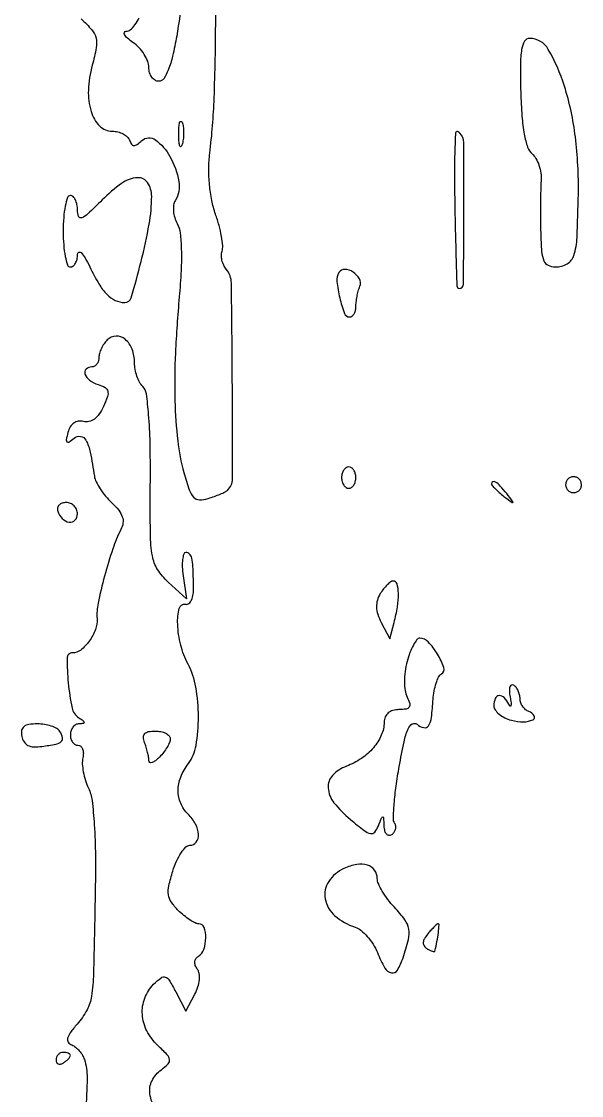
# Model space of a CAD drawing. Extents: x 0 to 5034, y 0 to 2560.
# Drawn here: x 4842.2 to 4920.6, y 1484 to 1634.4 of the extents above; entities that cross this region are included whole.
import ezdxf

# ---------------------------------------------------------------- set-up
doc = ezdxf.new("R2010")
doc.units = 0

msp = doc.modelspace()

# ---------------------------------------------------------------- linework, layer by layer
for points in [[(4850.521368, 1634.742994, -0.028054), (4852.015969, 1633.192464, -0.119929), (4852.596162, 1632.056532, -0.105343), (4852.628071, 1630.704263, -0.019181), (4852.066449, 1628.246772, 0.054623), (4851.525858, 1624.761816, 0.085535), (4851.905854, 1621.759489, 0.120778), (4853.102191, 1619.749795, 0.201009), (4854.891916, 1619, -0.059754), (4855.668425, 1618.906868, -0.060445), (4856.397677, 1618.632812, -0.06653), (4856.97273, 1618.228254, -0.118907), (4857.291667, 1617.75, 0.064282), (4857.581377, 1617.193288, 0.237367), (4857.919654, 1617.010034, 0.167097), (4858.359609, 1617.146499, 0.030794), (4859.022431, 1617.697431, -0.362598), (4860.908342, 1617.80946, -0.107817), (4862.960111, 1615.468305, -0.08186), (4864.20185, 1611.974152, -0.186732), (4863.678797, 1609.270667, 0.109038), (4863.45954, 1608.656906, 0.053606), (4863.443889, 1607.823561, 0.049537), (4863.615978, 1606.91565, 0.051316), (4863.962192, 1606.070645, -0.093063), (4864.379169, 1604.749882, -0.022849), (4864.549508, 1602.468468, -0.019623), (4864.5185, 1599.488697, -0.01037), (4864.258436, 1595.799979, 0.011322), (4863.721559, 1587.972608, 0.018023), (4863.655816, 1581.262491, 0.021198), (4864.042006, 1575.644605, 0.040301), (4864.904246, 1571.199188, 0.014443), (4865.655038, 1568.780873, 0.106163), (4866.27514, 1567.749765, 0.203928), (4867.074089, 1567.3973, 0.077943), (4868.302226, 1567.573416, 0.01153), (4869.180314, 1567.865437, 0.013365), (4870.001279, 1568.184659, 0.01244), (4870.678842, 1568.489237, 0.073657), (4871, 1568.706316, 0.209768), (4871.709691, 1570.313508, 0.00181), (4871.691277, 1584.080343, 0.002094), (4871.566426, 1597.730959, 0.1715), (4870.846405, 1599.685071, -0.06384), (4870.483317, 1600.257547, -0.052164), (4870.245759, 1600.943312, -0.053994), (4870.161611, 1601.633299, -0.086984), (4870.255742, 1602.216378, 0.106376), (4870.345628, 1602.951725, 0.021158), (4870.16946, 1604.27218, 0.021514), (4869.826567, 1605.820364, 0.018576), (4869.337372, 1607.412319, -0.035385), (4868.821672, 1609.316048, -0.024972), (4868.503785, 1611.510385, -0.024534), (4868.40188, 1613.779753, -0.029458), (4868.536588, 1615.912319, 0.021522), (4869.149822, 1623.664069, 0.008011), (4869.367208, 1634.594121, 0.003428), (4869.333773, 1645.770996, 0.134899)], [(4864.704087, 1637.901578, -0.014285), (4863.897345, 1632.331913, -0.013921), (4863.328442, 1629.529069, -0.037003), (4862.72115, 1627.580124, -0.05447), (4862.079816, 1626.362749, -0.249251), (4861.397345, 1626, -0.137887), (4860.864484, 1626.149797, -0.100159), (4860.41047, 1626.570843, -0.085972), (4860.104798, 1627.200604, -0.070205), (4860, 1627.943296, 0.093028), (4859.839075, 1628.80074, 0.048718), (4859.347139, 1629.773031, 0.04614), (4858.627743, 1630.703849, 0.052447), (4857.777494, 1631.443296, -0.024973), (4857.005732, 1632.043437, -0.078392), (4856.582241, 1632.542718, -0.265318), (4856.57364, 1632.84655, -0.276869), (4856.829513, 1633, 0.178872), (4857.392424, 1633.208034, 0.051864), (4858.040129, 1633.89065, 0.044993), (4858.662705, 1634.871426, 0.035076)], [(4860.957769, 1481.946666, -0.099683), (4860.149132, 1484.207091, -0.154117), (4860.443985, 1486.022784, -0.117714), (4861.75, 1487.569688, 0.036493), (4862.713204, 1488.394646, 0.238274), (4862.908646, 1488.980918, 0.15517), (4862.583806, 1489.646695, 0.013979), (4861.25, 1490.968885, -0.086694), (4859.727123, 1492.994015, -0.101391), (4859.087319, 1495.30826, -0.107053), (4859.421915, 1497.589102, -0.107017), (4860.670268, 1499.527411, -0.031078), (4861.702836, 1500.43902, -0.252292), (4862.303998, 1500.540271, -0.177143), (4862.85521, 1500.096294, -0.014867), (4863.766693, 1498.47576), (4865.19285, 1495.753842), (4866.433524, 1498.126921, 0.040043), (4866.877527, 1499.172165, 0.055438), (4867.090549, 1500.167293, 0.066097), (4867.063187, 1501.025214, 0.122557), (4866.788541, 1501.660972, -0.073419), (4866.503325, 1502.176781, -0.112556), (4866.435196, 1502.680783, -0.126062), (4866.592372, 1503.124254, -0.106857), (4866.951442, 1503.469989, 0.176499), (4867.706006, 1504.42669, 0.077078), (4867.974717, 1506.044727, 0.089723), (4867.729546, 1507.488158, 0.315808), (4867, 1508, -0.117041), (4866.492949, 1508.12034, -0.028212), (4865.739632, 1508.554118, -0.027432), (4864.909223, 1509.164315, -0.024214), (4864.113639, 1509.886361, -0.046652), (4863.149297, 1511.049652, -0.11613), (4862.754498, 1512.074521, -0.089505), (4862.8074, 1513.331611, -0.020689), (4863.35833, 1515.386361, -0.029659), (4863.883318, 1516.770036, -0.040447), (4864.525882, 1517.938493, -0.045882), (4865.185892, 1518.762503, -0.20369), (4865.74469, 1519, 0.23488), (4866.63064, 1519.440485, 0.177867), (4866.952023, 1520.494525, 0.109564), (4866.540461, 1521.956793, 0.073327), (4865.5, 1523.357143, -0.09496), (4864.457609, 1524.893803, -0.10316), (4864.09714, 1526.662039, -0.094297), (4864.465875, 1528.553547, -0.066848), (4865.531803, 1530.44113, 0.121407), (4866.61861, 1532.969765, 0.04178), (4866.942236, 1536.967023, 0.041908), (4866.579828, 1541.146546, 0.077773), (4865.493839, 1544.364307, -0.057442), (4864.465458, 1547.04774, -0.052877), (4864.03686, 1549.971508, -0.069877), (4864.258188, 1552.185676, -0.406408), (4865.159091, 1552.75, 0.233459), (4865.609282, 1552.863166, 0.11331), (4865.972623, 1553.351003, 0.071894), (4866.20223, 1554.177528, 0.037244), (4866.259091, 1555.25, 0.004858), (4866.171948, 1558.042061, 0.04599), (4866.013581, 1559.227278, 0.143958), (4865.701244, 1559.784746, 0.19599), (4865.173193, 1560, 0.325669), (4864.883379, 1559.788837, 0.049383), (4864.722755, 1559.045312, 0.039667), (4864.686241, 1557.995889, 0.023609), (4864.800837, 1556.75), (4865.255289, 1553.5), (4862.693687, 1555.86227, -0.066455), (4861.21754, 1557.639403, -0.097423), (4860.491933, 1559.531511, -0.040882), (4860.21684, 1562.571585, -0.003739), (4860.208872, 1570.16944, 0.006718), (4860.172301, 1575.38833, 0.015209), (4859.971545, 1579.332244, 0.014355), (4859.650749, 1582.237249, 0.1631), (4859.14283, 1583.25717, -0.075166), (4858.704538, 1583.851595, -0.038472), (4858.335706, 1584.703951, -0.037136), (4858.084199, 1585.659971, -0.045785), (4858, 1586.577555, 0.089017), (4857.658453, 1588.480797, 0.130497), (4856.682622, 1589.86324, 0.183833), (4855.402166, 1590.306133, 0.190972), (4854.176206, 1589.776206, 0.04793), (4853.726025, 1589.230323, 0.037611), (4853.345511, 1588.563636, 0.038756), (4853.084703, 1587.883107, 0.072251), (4853, 1587.3, -0.075349), (4852.924723, 1586.80331, -0.088951), (4852.70625, 1586.381875, -0.100708), (4852.381357, 1586.100148, -0.129116), (4852, 1586, 0.19208), (4851.215449, 1585.687061, 0.297967), (4851.053146, 1585.001729, 0.149231), (4851.699412, 1584.138991, 0.081246), (4852.890512, 1583.53475, -0.053501), (4853.856909, 1583.109853, -0.20595), (4854.241927, 1582.596436, -0.144385), (4854.204191, 1581.835718, -0.02284), (4853.640512, 1580.432706, -0.046692), (4853.051399, 1579.40621, -0.079534), (4852.362205, 1578.699801, -0.10012), (4851.610886, 1578.346624, -0.122169), (4850.836251, 1578.349168, 0.09822), (4850.11451, 1578.385724, 0.117109), (4849.482718, 1578.134577, 0.106334), (4848.988454, 1577.601255, 0.070054), (4848.664925, 1576.826674, 0.014899), (4848.430921, 1575.808865, 0.262731), (4848.532683, 1575.499367, 0.350271), (4848.814535, 1575.480892, 0.02109), (4849.537473, 1576.0311, -0.219303), (4850.443276, 1576.272988, -0.232098), (4851.18553, 1575.735274, -0.072838), (4851.789876, 1574.039333, -0.012794), (4852.368618, 1570.694206, 0.07821), (4852.614427, 1569.904695, 0.03014), (4853.184504, 1568.904855, 0.028943), (4853.944901, 1567.875692, 0.031654), (4854.798171, 1566.973406, -0.034874), (4855.778486, 1565.923327, -0.087833), (4856.283903, 1565.011463, -0.114754), (4856.373651, 1564.138, -0.08834), (4856.087442, 1563.220382, 0.038966), (4854.952436, 1560.540863, 0.015234), (4853.793834, 1556.690846, 0.013642), (4852.886224, 1552.892748, 0.070735), (4852.744206, 1550.745661, -0.110227), (4852.522826, 1549.223034, -0.065116), (4851.647938, 1547.598458, -0.067913), (4850.453695, 1546.341107, -0.175039), (4849.285714, 1545.942416, 0.418618), (4848.541273, 1545.21288, 0.025155), (4848.706578, 1541.749621, 0.026553), (4849.244059, 1538.219318, 0.203112), (4850.177708, 1536.869009, -0.015086), (4850.812214, 1536.439338, -0.218612), (4850.942555, 1536.208994, -0.399521), (4850.821042, 1536.057404, -0.030673), (4850.25, 1536.015313, 0.118755), (4849.773192, 1535.894248, 0.099323), (4849.367188, 1535.563873, 0.09112), (4849.094491, 1535.07407, 0.081749), (4849, 1534.5, 0.069846), (4849.080476, 1533.926715, 0.085748), (4849.315289, 1533.440625, 0.100098), (4849.664025, 1533.115627, 0.138539), (4850.073324, 1533, -0.179109), (4850.449917, 1532.860627, -0.123868), (4850.714817, 1532.485938, -0.09074), (4850.822511, 1531.919662, -0.057536), (4850.749908, 1531.25, 0.070746), (4850.680519, 1530.402401, 0.030887), (4850.817405, 1529.279687, 0.029795), (4851.112964, 1528.085658, 0.035005), (4851.53681, 1527, -0.08025), (4852.042024, 1525.256418, -0.01478), (4852.351695, 1521.911575, -0.013535), (4852.508814, 1517.511318, -0.006975), (4852.479455, 1512, -0.001297), (4852.239672, 1501.038083, -0.028751), (4851.978723, 1497.860937, -0.09106), (4851.339082, 1495.937556, -0.052993), (4849.944205, 1493.935667, 0.019849), (4848.991631, 1492.744987, 0.095852), (4848.621061, 1491.965837, 0.213127), (4848.711971, 1491.427025, 0.150206), (4849.194205, 1491.032658, -0.071954), (4849.728278, 1490.719036, -0.044879), (4850.253132, 1490.215843, -0.044148), (4850.691085, 1489.613319, -0.059933), (4850.965393, 1489, -0.077939), (4851.342958, 1486.419446, -0.015952), (4851.147977, 1481.799995, -0.010047)]]:
    msp.add_lwpolyline(points, format="xyb")
for points in [[(4912.093431, 1624.501315, 0.011936), (4912.264281, 1621.109823, 0.027357), (4912.593064, 1618.573405, 0.035127), (4913.061662, 1616.767124, 0.139397), (4913.703468, 1615.831136, -0.092048), (4914.232705, 1615.195736, -0.047468), (4914.652363, 1614.245946, -0.044987), (4914.909616, 1613.153515, -0.051206), (4914.951553, 1612.079821, 0.010334), (4914.895613, 1610.767974, 0.003526), (4914.867223, 1608.86251, 0.003503), (4914.865455, 1606.757737, 0.004034), (4914.894037, 1604.75, 0.013404), (4915.021182, 1602.163101, 0.082932), (4915.338204, 1600.875451, 0.177008), (4915.94339, 1600.235231, 0.116304), (4916.940983, 1600, 0.13103), (4918.596648, 1600.441462, 0.187993), (4919.538778, 1601.611297, 0.065767), (4919.982885, 1604.123044, 0.006653), (4920.16741, 1610.200371, 0.03444), (4919.752138, 1618.209436, 0.045903), (4918.217167, 1625.327337, 0.054465), (4915.961965, 1630.474374, 0.268436), (4913.325034, 1632, 0.266699), (4912.632676, 1631.602418, 0.091624), (4912.226413, 1630.473808, 0.039748), (4912.049859, 1628.360091, 0.007585)], [(4864.692991, 1617.269032, -0.087174), (4864.51666, 1616.883358, -0.597527), (4864.356533, 1616.900903, -0.080377), (4864.235556, 1617.431793, -0.012823), (4864.194949, 1618.5, -0.014395), (4864.212705, 1619.580113, -0.052471), (4864.315079, 1620.257153, -0.333666), (4864.47713, 1620.386009, -0.31318), (4864.655937, 1620.269032, -0.06278), (4864.814405, 1619.671085, -0.030339), (4864.872264, 1618.880008, -0.029507), (4864.832894, 1618.036634, -0.037336)], [(4902.961538, 1618.666667, 0.01514), (4902.814088, 1613.276877, 0.00548), (4902.920422, 1605.620307, 0.000894), (4903.140775, 1597.349157, 0.405913), (4903.5, 1597, 0.411284), (4904.073543, 1597.567828, 0.00162), (4904.141356, 1607.57729, 0.002238), (4904.132087, 1617.426328, 0.197505), (4903.576923, 1618.75641, 0.063388), (4903.352915, 1618.929831, 0.170885), (4903.158173, 1618.968029, 0.233175), (4903.02207, 1618.87432, 0.113491)], [(4853.451908, 1609.385241, -0.006721), (4851.447255, 1607.433772, -0.092412), (4850.59883, 1606.884902, -0.421564), (4850.164979, 1607.072436, -0.091474), (4850, 1607.966667, 0.047211), (4849.926356, 1608.744882, 0.067192), (4849.70625, 1609.402708, 0.087342), (4849.38194, 1609.846286, 0.19368), (4849, 1610, 0.322437), (4848.610183, 1609.719449, 0.031449), (4848.29375, 1608.53125, 0.03053), (4848.072205, 1606.916554, 0.01883), (4848, 1605, 0.01883), (4848.072205, 1603.083446, 0.03053), (4848.29375, 1601.46875, 0.031449), (4848.610183, 1600.280551, 0.322437), (4849, 1600, 0.169466), (4849.38334, 1600.133768, 0.092869), (4849.712939, 1600.514062, 0.074045), (4849.939921, 1601.080575, 0.055118), (4850.02277, 1601.75, -0.272822), (4850.20485, 1602.049872, -0.334182), (4850.519998, 1602.001402, -0.064558), (4851.05856, 1601.284405, -0.016658), (4851.730465, 1600, 0.021224), (4853.000301, 1597.625628, 0.060457), (4854.139465, 1596.140477, 0.089806), (4855.302489, 1595.316169, 0.106323), (4856.613357, 1595.015313, 0.336689), (4857.529363, 1595.691334, 0.009219), (4858.921559, 1600.780232, 0.018114), (4860.044169, 1605.986368, 0.043544), (4860.394962, 1609.912009, 0.14902), (4859.820411, 1611.811178, 0.270546), (4858.407317, 1612.498523, 0.136226), (4856.190179, 1611.697963, 0.042051)], [(4886.623995, 1599.200629, 0.166854), (4886.344248, 1597.966517, 0.032129), (4886.742278, 1595.67506, 0.029098), (4887.402306, 1593.49827, 0.314333), (4888.116577, 1593, 0.157837), (4888.45352, 1593.109082, 0.097183), (4888.740495, 1593.4166, 0.07911), (4888.934243, 1593.875874, 0.060402), (4889, 1594.418213, -0.03076), (4889.039901, 1595.06617, -0.017198), (4889.163757, 1595.846569, -0.017107), (4889.343831, 1596.629748, -0.026556), (4889.557471, 1597.28917, 0.219922), (4889.487714, 1598.335892, 0.124081), (4888.606504, 1599.288668, 0.138935), (4887.45074, 1599.647958, 0.266695)], [(4887, 1570.5, 0.064853), (4887.074694, 1569.926543, 0.082425), (4887.29375, 1569.440625, 0.098894), (4887.618646, 1569.115568, 0.148195), (4888, 1569, 0.148195), (4888.381354, 1569.115568, 0.098894), (4888.70625, 1569.440625, 0.082425), (4888.925306, 1569.926543, 0.064853), (4889, 1570.5, 0.064853), (4888.925306, 1571.073457, 0.082425), (4888.70625, 1571.559375, 0.098894), (4888.381354, 1571.884432, 0.148195), (4888, 1572, 0.148195), (4887.618646, 1571.884432, 0.098894), (4887.29375, 1571.559375, 0.082425), (4887.074694, 1571.073457, 0.064853)], [(4918.552786, 1570.08541, 0.099038), (4918.401684, 1569.679226, 0.097945), (4918.417584, 1569.244476, 0.097945), (4918.597789, 1568.848514, 0.099038), (4918.91459, 1568.552786, 0.099038), (4919.320774, 1568.401684, 0.097945), (4919.755524, 1568.417584, 0.097945), (4920.151486, 1568.597789, 0.099038), (4920.447214, 1568.91459, 0.099038), (4920.598316, 1569.320774, 0.097945), (4920.582416, 1569.755524, 0.097945), (4920.402211, 1570.151486, 0.099038), (4920.08541, 1570.447214, 0.099038), (4919.679226, 1570.598316, 0.097945), (4919.244476, 1570.582416, 0.097945), (4918.848514, 1570.402211, 0.099038)], [(4908, 1569.622445, 0.184603), (4908.08115, 1569.410139, 0.013803), (4908.514063, 1568.952641, 0.017649), (4909.079598, 1568.425681, 0.012436), (4909.75, 1567.872445, 0.001576), (4910.879507, 1566.99236, 0.377591), (4911, 1567, 0.377591), (4911.00764, 1567.120493, 0.001576), (4910.127555, 1568.25, 0.017685), (4909.23668, 1569.306759, 0.065617), (4908.573889, 1569.869516, 0.241985), (4908.193395, 1569.90695, 0.307699)], [(4847.229167, 1565.8125, 0.113253), (4847.877068, 1564.749304, 0.165501), (4848.846361, 1564.257027, 0.244413), (4849.653027, 1564.540134, 0.190724), (4850, 1565.416667, 0.099038), (4849.879125, 1566.020927, 0.097945), (4849.534896, 1566.534896, 0.097945), (4849.020927, 1566.879125, 0.099038), (4848.416667, 1567, 0.077096), (4847.841384, 1566.910766, 0.119977), (4847.414714, 1566.651172, 0.144529), (4847.204183, 1566.264262, 0.134046)], [(4892.426559, 1554.25, 0.063693), (4892.013128, 1553.311914, 0.080075), (4891.891979, 1552.37124, 0.071314), (4892.070275, 1551.357575, 0.039494), (4892.555221, 1550.195853), (4893.738418, 1547.891706), (4894.355554, 1550.195853, 0.025802), (4894.827632, 1552.409596, 0.04461), (4894.95796, 1554.285906, 0.061333), (4894.770421, 1555.59469, 0.338608), (4894.240547, 1556, 0.154401), (4893.878326, 1555.885414, 0.03869), (4893.394413, 1555.485938, 0.03582), (4892.886047, 1554.919865, 0.029461)], [(4896.175205, 1544.75, 0.032378), (4895.88827, 1543.336402, 0.034225), (4895.793327, 1541.923683, 0.03701), (4895.888031, 1540.668466, 0.080307), (4896.181797, 1539.75, -0.041276), (4896.545498, 1538.858431, -0.224893), (4896.475898, 1538.355817, -0.213558), (4896.037616, 1538.074909, -0.037312), (4895.035184, 1538, 0.070199), (4894.189968, 1537.880745, 0.105945), (4893.536763, 1537.531125, 0.116194), (4893.123629, 1536.972641, 0.097149), (4892.968197, 1536.25, -0.099153), (4892.566872, 1534.419533, -0.073858), (4891.464055, 1532.664186, -0.067051), (4889.77711, 1531.159047, -0.057885), (4887.668505, 1530.064065, 0.111362), (4885.729725, 1528.779573, 0.212804), (4885.110992, 1527.055178, 0.150194), (4885.930399, 1524.961265, 0.051993), (4888.226976, 1522.616704, 0.009239), (4890.178374, 1521.059974, 0.108156), (4891.054244, 1520.648256, 0.283294), (4891.640755, 1520.84796, 0.078702), (4892.156691, 1521.721669, -0.003093), (4892.62823, 1522.89367, -0.315309), (4892.768417, 1522.983765, -0.387192), (4892.874865, 1522.878773, -0.003656), (4892.929715, 1521.690983, 0.057828), (4893.030462, 1521.043503, 0.119043), (4893.277895, 1520.597874, 0.181095), (4893.625313, 1520.421984, 0.167522), (4894.016312, 1520.510081, 0.094456), (4894.358546, 1520.823784, 0.09675), (4894.557833, 1521.238864, 0.098947), (4894.583816, 1521.690521, 0.103817), (4894.432628, 1522.109011, -0.149389), (4894.250963, 1522.800273, -0.010325), (4894.373779, 1524.836495, -0.013972), (4894.642673, 1527.297421, -0.010017), (4895.074839, 1530.030794, -0.00825), (4895.756332, 1533.511547, -0.047406), (4896.3192, 1535.302028, -0.154878), (4896.904454, 1535.987577, -0.322967), (4897.569496, 1535.942324, 0.118601), (4898.509494, 1535.480548, 0.314492), (4899.166676, 1535.749819, 0.112198), (4899.587471, 1536.905945, 0.015861), (4899.826456, 1539.443982, -0.029343), (4899.968691, 1540.615356, -0.034294), (4900.243674, 1541.701039, -0.036661), (4900.599284, 1542.566362, -0.139397), (4900.989444, 1542.993476, 0.349399), (4901.314049, 1543.896895, 0.053823), (4900.453175, 1545.750075, 0.050991), (4899.149964, 1547.484754, 0.209118), (4897.971888, 1548, 0.23202), (4897.562965, 1547.799447, 0.038479), (4897.066797, 1547.045312, 0.035428), (4896.579707, 1545.994857, 0.024595)], [(4910.604347, 1539.75138, -0.012411), (4910.733313, 1538.945471, -0.077256), (4910.724828, 1538.52853, -0.60383), (4910.611396, 1538.492223, -0.087781), (4910.427755, 1538.75, 0.078094), (4909.787998, 1539.685617, 0.229539), (4909.078302, 1539.955919, 0.278976), (4908.531421, 1539.555946, 0.099124), (4908.333333, 1538.566577, 0.148844), (4908.514144, 1537.972652, 0.07102), (4909.053412, 1537.373494, 0.060846), (4909.847039, 1536.859625, 0.051838), (4910.784665, 1536.51791, 0.057469), (4912.490958, 1536.292937, 0.118053), (4913.798938, 1536.583693, 0.443377), (4913.961493, 1537.143979, 0.170495), (4913.25, 1537.720238, -0.087679), (4912.772198, 1537.992501, -0.068111), (4912.367188, 1538.434338, -0.067679), (4912.093573, 1538.971952, -0.084103), (4912, 1539.524316, 0.059744), (4911.93274, 1540.085204, 0.050771), (4911.733645, 1540.647773, 0.053135), (4911.440451, 1541.128381, 0.091069), (4911.093259, 1541.442363, 0.273318), (4910.790488, 1541.44841, 0.196395), (4910.57561, 1541.1768, 0.083533), (4910.50659, 1540.578091, 0.032911)], [(4842.201326, 1534.25, 0.094181), (4842.511162, 1533.483392, 0.135299), (4843.053992, 1532.99767, 0.106378), (4843.875358, 1532.788808, 0.044187), (4845.02465, 1532.847781, 0.013392), (4846.969482, 1533.174354, 0.12538), (4847.730583, 1533.535094, 0.288722), (4847.90579, 1534.069926, 0.07715), (4847.541119, 1534.933469, 0.127682), (4847.112624, 1535.343377, 0.046289), (4846.337014, 1535.686706, 0.042179), (4845.378415, 1535.921202, 0.038921), (4844.367659, 1536, 0.036821), (4843.17805, 1535.912277, 0.133859), (4842.490258, 1535.610595, 0.187843), (4842.181728, 1535.071672, 0.086432)], [(4863, 1533.928571, -0.098387), (4862.89773, 1533.413868, -0.03396), (4862.559375, 1532.73125, -0.032192), (4862.074034, 1532.010186, -0.032161), (4861.5, 1531.357143, -0.031338), (4860.922992, 1530.848261, -0.083225), (4860.440625, 1530.588475, -0.209184), (4860.138544, 1530.614052, -0.275118), (4860, 1530.846784, 0.042198), (4859.958686, 1531.335443, 0.015781), (4859.821697, 1532.010368, 0.015504), (4859.625391, 1532.740032, 0.018149), (4859.393011, 1533.418213, -0.076984), (4859.235583, 1534.147008, -0.207384), (4859.413414, 1534.634337, -0.16083), (4859.939105, 1534.916765, -0.043546), (4860.893011, 1535, -0.048878), (4861.699332, 1534.920988, -0.068878), (4862.381072, 1534.685268, -0.08906), (4862.840133, 1534.337672, -0.188449)], [(4887.336798, 1515.748076, 0.140118), (4885.19283, 1513.933591, 0.196951), (4884.697968, 1511.506013, 0.167777), (4886.058966, 1509.130556, 0.103043), (4888.898374, 1507.532255, -0.095033), (4889.709565, 1507.092434, -0.04161), (4890.591718, 1506.237897, -0.0392), (4891.404174, 1505.146152, -0.042202), (4892.013774, 1503.966746, 0.030124), (4893.069207, 1501.798079, 0.218774), (4893.983878, 1501.135547, 0.319055), (4894.830285, 1501.51513, 0.051861), (4895.621524, 1503.25, 0.020268), (4896.365409, 1505.800993, 0.10411), (4896.417761, 1507.26539, 0.116348), (4895.871274, 1508.545826, 0.028163), (4894.393224, 1510.331727, -0.025214), (4893.477224, 1511.425328, -0.027406), (4892.70301, 1512.576565, -0.02834), (4892.155487, 1513.626794, -0.106375), (4892, 1514.349367, 0.155843), (4891.624701, 1515.524217, 0.166769), (4890.646736, 1516.225209, 0.118161), (4889.143036, 1516.309769, 0.061295)], [(4899.073886, 1506.589028, 0.043282), (4898.608797, 1505.918193, 0.115588), (4898.443671, 1505.36394, 0.160707), (4898.564792, 1504.907337, 0.110253), (4898.951442, 1504.530011, 0.023308), (4899.359074, 1504.303618, 0.041943), (4899.714461, 1504.163103, 0.058009), (4899.975158, 1504.116526, 0.361912), (4900.076511, 1504.190983, 0.013932), (4900.365877, 1505.517011, 0.016868), (4900.56025, 1506.775356, 0.009503), (4900.66899, 1507.85349, 0.438295), (4900.533961, 1508, 0.182026), (4900.368046, 1507.937528, 0.01202), (4899.985822, 1507.585527, 0.01615), (4899.543523, 1507.129577, 0.011296)], [(4847, 1488.940983, 0.108972), (4847.078288, 1488.586039, 0.182303), (4847.29375, 1488.3746, 0.161196), (4847.6179, 1488.343488, 0.082592), (4848, 1488.5, 0.029505), (4848.382774, 1488.768994, 0.035638), (4848.70625, 1489.066025, 0.038439), (4848.934461, 1489.34829, 0.151918), (4849, 1489.559017, 0.210953), (4848.92554, 1489.727648, 0.081139), (4848.70625, 1489.870461, 0.061769), (4848.382849, 1489.967655, 0.042167), (4848, 1490, 0.105053), (4847.618444, 1489.918938, 0.099167), (4847.29375, 1489.688914, 0.09642), (4847.076123, 1489.345238, 0.093332)]]:
    msp.add_lwpolyline(points, format="xyb", close=True)

doc.saveas('drawing.dxf')
